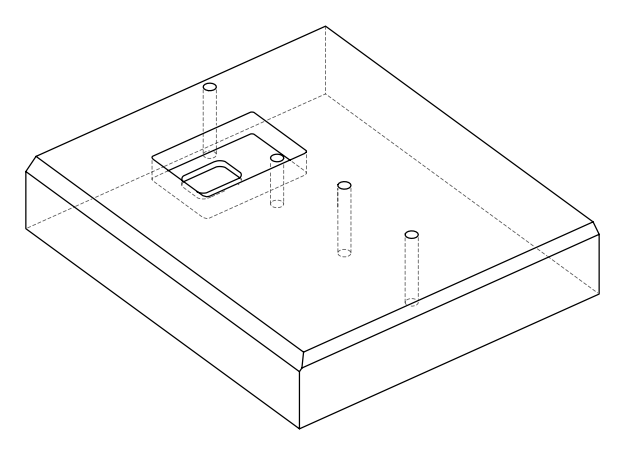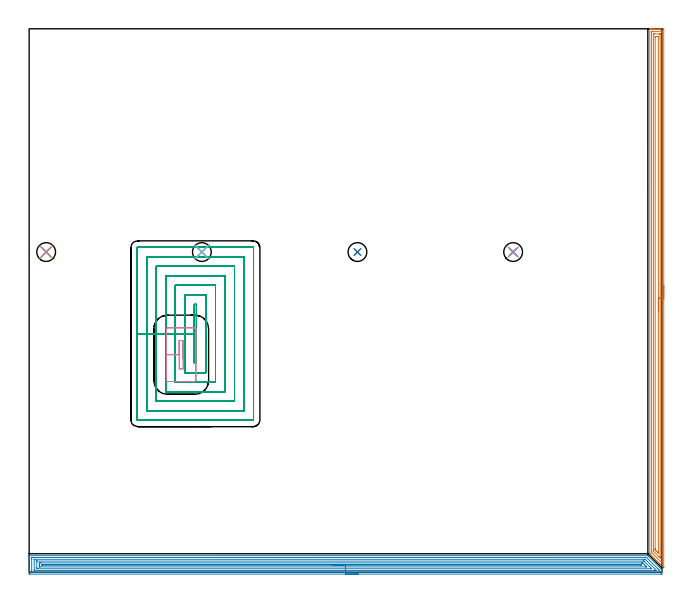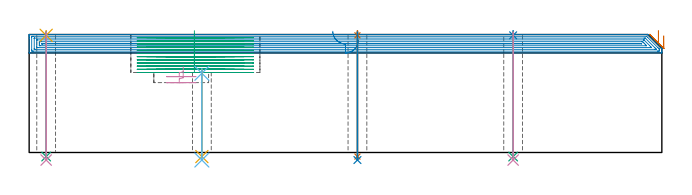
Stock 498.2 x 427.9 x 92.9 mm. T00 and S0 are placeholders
(PLAN: 16 operations, 11 tool changes, 90.2 min)
(1 AREA_MILL | FG_CHAMFER_SURFACE | UGT0205_001 | 13.68 min | 25870 mm3)
(2 AREA_MILL_1 | FG_CHAMFER_SURFACE_1 | UGT0205_001 | 23.9 min | 51732 mm3)
(3 MILL_RECTANGULAR_POCKET | POCKET_RECTANGULAR_STRAIGHT | NXT0201_013 | Follow Part, ap 2.5, ae 75% | 48.5 min | 443783 mm3)
(4 MILL_RECTANGULAR_POCKET_1 | POCKET_RECTANGULAR_STRAIGHT_1 | UGT0201_104 | Follow Part, ap 5, ae 75% | 1.01 min | 20664 mm3)
(5 SPOT_DRILL | STEP1HOLE | NXT0321_9005460120000 | 0.03 min | 1 mm3)
(6 SPOT_DRILL_1 | STEP1HOLE_1 | NXT0321_9005460120000 | 0.04 min | 13 mm3)
(7 SPOT_DRILL_2 | STEP1HOLE_2 | NXT0321_9005460120000 | 0.03 min | 30 mm3)
(8 SPOT_DRILL_3 | STEP1HOLE_3 | NXT0321_9005460120000 | 0.03 min | 10 mm3)
(9 DRILL_THROUGH_HOLE_INTO_CENTER | STEP1HOLE | NXT0301_065 | 0.39 min | 6414 mm3)
(10 DRILL_TO_ENLARGE_THROUGH_HOLE | STEP1HOLE | UGT0301_279 | 0.4 min | 9553 mm3)
(11 DRILL_THROUGH_HOLE_INTO_CENTER_1 | STEP1HOLE_1 | NXT0301_065 | 0.28 min | 4319 mm3)
(12 DRILL_TO_ENLARGE_THROUGH_HOLE_1 | STEP1HOLE_1 | UGT0301_279 | 0.29 min | 6435 mm3)
(13 DRILL_THROUGH_HOLE_INTO_CENTER_2 | STEP1HOLE_2 | NXT0301_065 | 0.39 min | 6405 mm3)
(14 DRILL_TO_ENLARGE_THROUGH_HOLE_2 | STEP1HOLE_2 | UGT0301_279 | 0.4 min | 9523 mm3)
(15 DRILL_THROUGH_HOLE_INTO_CENTER_3 | STEP1HOLE_3 | NXT0301_065 | 0.39 min | 6418 mm3)
(16 DRILL_TO_ENLARGE_THROUGH_HOLE_3 | STEP1HOLE_3 | UGT0301_279 | 0.4 min | 9513 mm3)
(TOOL UGT0205_001 | Chamfer Mill 20 x 3 x 45 deg. | D20 FL50 Z2)
(TOOL NXT0201_013 | ENDMILL 10mm | D10 FL30 Z4)
(TOOL UGT0201_104 | End Mill 20 mm | D20 FL22 Z2)
(TOOL NXT0321_9005460120000 | NC Spot Drill, 142deg, 12mm, Carbide, Uncoated | D12 PA142 FL30 Z2)
(TOOL NXT0301_065 | Carbide Drill 9.4mm [860.1-0940-075A1-MM 2214] | D9.4 PA140 FL98 Z2)
(TOOL UGT0301_279 | Twist Drill 14.8 mm | D14.8 PA118 FL114 Z2)
(OP 1 AREA_MILL)
G17 G21 G94 G90
T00 M6
G54
G17 G0 G90 X499.7 Y225.7 S1061 M3
G43 Z102.9 H0
Z91.9
G94 G1 Y225.662 Z91.028 F250.
Y225.548 Z90.164
Y225.359 Z89.312
Y225.097 Z88.48
Y224.763 Z87.674
Y224.36 Z86.9
Y223.892 Z86.164
Y223.36 Z85.472
Y222.771 Z84.829
Y222.128 Z84.24
Y221.436 Z83.709
Y220.7 Z83.24
Y219.926 Z82.837
Y219.12 Z82.503
Y218.288 Z82.241
Y217.437 Z82.052
Y216.572 Z81.938
Y215.7 Z81.9
Y3.613
X499.696 Y3.515 Z81.902
X499.695 Y3.514 Z81.903
X499.684 Y3.515 Z81.914
X496.652 Y6.547 Z84.947
X489.21 Y13.99 Z92.389
X488.853 Y14.346 Z92.743
X488.704 Y14.496 Z92.89
X488.7 Y14.824 Z92.9
Y427.736
X488.703 Y427.892 Z92.888
X488.705 Y427.894 Z92.885
X488.754 Y427.897 Z92.837
X489.137 Y427.9 Z92.463
X489.533 Z92.066
X490.187 Z91.408
X491.406 Z90.191
X491.971 Z89.624
X499.105 Z82.493
X499.389 Y427.898 Z82.208
X499.692 Y427.89 Z81.906
X499.699 Y427.587 Z81.899
X499.7 Y215.7 Z81.9
X498.286 Z83.314
X498.285 Y7.609 Z83.315
X498.284 Y7.535 Z83.316
X498.279 Y7.392 Z83.321
X498.277 Y7.382 Z83.323
X498.271 Y7.386 Z83.329
X498.249 Y7.404 Z83.351
X498.213 Y7.437 Z83.387
X490.827 Y14.824 Z90.773
X490.187 Y15.471 Z91.413
X490.13 Y15.531 Z91.47
X490.121 Y15.644 Z91.479
X490.117 Y15.716 Z91.483
X490.115 Y15.789 Z91.485
X490.114 Y425.577 Z91.486
X490.121 Y425.885 Z91.479
X490.139 Y425.89 Z91.461
X490.187 Y425.893 Z91.413
X490.684 Y425.899 Z90.916
X497.818 Z83.782
X498.213 Y425.895 Z83.387
X498.268 Y425.892 Z83.332
X498.279 Y425.89 Z83.321
X498.282 Y425.821 Z83.318
X498.284 Y425.723 Z83.316
X498.286 Y425.577 Z83.314
Y425.504
Y215.7
X496.871 Z84.729
Y12.145
X496.87 Y11.704 Z84.73
X496.866 Y11.253 Z84.734
X496.865 Y11.246 Z84.735
X496.851 Y11.253 Z84.749
X496.429 Y11.671 Z85.171
X495.954 Y12.145 Z85.646
X491.971 Y16.129 Z89.629
X491.731 Y16.37 Z89.869
X491.612 Y16.493 Z89.988
X491.555 Y16.556 Z90.045
X491.535 Y16.584 Z90.065
X491.534 Y16.609 Z90.066
X491.53 Y17.051 Z90.07
X491.529 Y17.502 Z90.071
X491.528 Y17.945 Z90.072
X491.529 Y423.268 Z90.071
X491.531 Y423.719 Z90.069
X491.533 Y423.829 Z90.067
X491.535 Y423.876 Z90.065
X491.609 Y423.89 Z89.991
X491.792 Y423.897 Z89.808
X491.971 Y423.899 Z89.629
X492.681 Y423.9 Z88.919
X496.248 Z85.352
X496.429 Z85.171
X496.61 Y423.898 Z84.99
X496.731 Y423.895 Z84.869
X496.827 Y423.89 Z84.773
X496.865 Y423.883 Z84.735
X496.866 Y423.865 Z84.734
X496.869 Y423.719 Z84.731
X496.871 Y423.276 Z84.729
Y215.7
X495.457 Z86.143
Y15.716
X495.455 Y15.361 Z86.145
X495.453 Y15.184 Z86.147
X495.451 Y15.113 Z86.149
X495.394 Y15.167 Z86.206
X494.833 Y15.716 Z86.767
X493.754 Y16.795 Z87.846
X493.052 Y17.502 Z88.548
X492.952 Y17.608 Z88.648
X492.949 Y17.706 Z88.651
X492.946 Y17.908 Z88.654
X492.943 Y18.314 Z88.657
Y18.395
Y421.04
X492.949 Y421.846 Z88.651
X492.955 Y421.89 Z88.645
X493.003 Y421.893 Z88.597
X493.11 Y421.897 Z88.49
X493.325 Y421.899 Z88.275
X493.754 Y421.9 Z87.846
X494.646 Z86.954
X495.09 Y421.899 Z86.51
X495.295 Y421.897 Z86.305
X495.398 Y421.893 Z86.202
X495.444 Y421.89 Z86.156
X495.45 Y421.859 Z86.15
X495.457 Y421.121 Z86.143
Y421.04
Y215.7
Y214.828 Z86.181
Y213.964 Z86.295
Y213.112 Z86.483
Y212.28 Z86.746
Y211.474 Z87.08
Y210.7 Z87.482
Y209.964 Z87.951
Y209.272 Z88.482
Y208.629 Z89.072
Y208.04 Z89.715
Y207.509 Z90.407
Y207.04 Z91.143
Y206.637 Z91.917
Y206.303 Z92.723
Y206.041 Z93.555
Y205.852 Z94.406
Y205.738 Z95.271
Y205.7 Z96.143
G0 Z102.9
M5
M2
(OP 2 AREA_MILL_1)
G17 G21 G94 G90
T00 M6
G54
G17 G0 G90 X259.1 Y-1.5 S1061 M3
G43 Z102.9 H0
Z88.4
G94 G1 X259.062 Z87.528 F250.
X258.948 Z86.664
X258.759 Z85.812
X258.497 Z84.98
X258.163 Z84.174
X257.76 Z83.4
X257.292 Z82.664
X256.76 Z81.972
X256.171 Z81.329
X255.528 Z80.74
X254.836 Z80.208
X254.1 Z79.74
X253.326 Z79.337
X252.52 Z79.003
X251.688 Z78.741
X250.836 Z78.552
X249.972 Z78.438
X249.1 Z78.4
X0.624
X0.303 Y-1.496 Z78.402
X0.01 Y-1.492 Z78.406
X0. Y-1.195 Z78.703
Y9.756 Z89.65
Y11.183 Z91.079
Y11.536 Z91.431
Y12.243 Z92.142
Y12.545 Z92.445
X0.008 Y12.951 Z92.843
X0.01 Y12.997 Z92.888
X0.177 Y13. Z92.9
X486.85
X487.195 Y12.998 Z92.887
X487.447 Y12.754 Z92.653
X497.874 Y2.327 Z82.226
X498.013 Y2.189 Z82.086
X498.172 Y2.025 Z81.923
X498.194 Y1.995 Z81.892
X498.198 Y1.967 Z81.865
X498.2 Y1.946 Z81.844
Y0.854 Z80.749
Y-0.389 Z79.507
X498.197 Y-0.926 Z78.968
X498.192 Y-1.491 Z78.405
X498.144 Y-1.493 Z78.403
X497.576 Y-1.5 Z78.4
X249.1
Y-0.086 Z79.814
X3.306
X2.458 Y-0.082 Z79.818
X2.412 Y-0.079 Z79.821
X2.01 Y-0.036 Z79.864
X2.003 Y0.371 Z80.271
X2.001 Y0.854 Z80.754
X2. Y1.264 Z81.164
X2.001 Y10.646 Z90.546
X2.002 Y11.054 Z90.954
X2.01 Y11.536 Z91.436
X2.368 Y11.579 Z91.479
X2.412 Y11.582 Z91.482
X3.256 Y11.586 Z91.486
X3.306
X485.956 Y11.585 Z91.485
X486.006
X486.105 Y11.581 Z91.481
X486.161 Y11.577 Z91.477
X486.178 Y11.565 Z91.465
X486.211 Y11.536 Z91.436
X486.85 Y10.9 Z90.8
X487.104 Y10.646 Z90.546
X495.116 Y2.634 Z82.534
X495.788 Y1.96 Z81.86
X495.996 Y1.744 Z81.644
X496.19 Y1.537 Z81.437
X496.196 Y1.338 Z81.238
X496.198 Y0.854 Z80.754
X496.197 Y0.446 Z80.346
X496.19 Y-0.036 Z79.864
X495.832 Y-0.079 Z79.821
X495.788 Y-0.082 Z79.818
X494.944 Y-0.086 Z79.814
X494.894
X249.1
Y1.328 Z81.228
X4.616 Y1.329 Z81.229
X4.199 Y1.331 Z81.231
X4.061 Y1.333 Z81.233
X4.019 Y1.335 Z81.235
X4.01 Y1.414 Z81.314
X4.005 Y1.546 Z81.446
X4.001 Y1.744 Z81.644
X4. Y1.943 Z81.843
X4.001 Y9.756 Z89.656
X4.002 Y9.953 Z89.853
X4.01 Y10.152 Z90.052
X4.013 Y10.166 Z90.066
X4.018 Y10.168 Z90.068
X4.043 Y10.17 Z90.07
X4.095 Y10.171 Z90.071
X4.199
X484.169
X484.647 Y10.17 Z90.07
X485.063 Y10.166 Z90.066
X485.117 Y10.165 Z90.065
X485.176 Y10.113 Z90.013
X485.3 Y9.994 Z89.894
X485.544 Y9.756 Z89.656
X492.666 Y2.634 Z82.534
X493.107 Y2.192 Z82.092
X493.545 Y1.744 Z81.644
X493.923 Y1.335 Z81.235
X493.521 Y1.331 Z81.231
X493.107 Y1.329 Z81.229
X492.63
X249.1 Y1.328 Z81.228
Y2.743 Z82.643
X6.772
X6.075 Y2.745 Z82.645
X6.036 Y2.747 Z82.647
X6.018 Y2.749 Z82.649
X6.01 Y2.76 Z82.66
X6.006 Y2.866 Z82.766
X6.002 Y3.081 Z82.981
X6. Y3.512 Z83.412
X6.001 Y8.414 Z88.314
X6.003 Y8.633 Z88.533
X6.007 Y8.742 Z88.642
X6.01 Y8.751 Z88.651
X6.016 Y8.753 Z88.653
X6.044 Y8.756 Z88.656
X6.096 Y8.757 Z88.657
X483.776
X483.972 Y8.755 Z88.655
X484.069 Y8.751 Z88.651
X484.09 Y8.749 Z88.649
X484.117 Y8.727 Z88.627
X484.169 Y8.681 Z88.581
X488.437 Y4.415 Z84.315
X489.327 Y3.525 Z83.425
X489.532 Y3.318 Z83.218
X490.042 Y2.797 Z82.697
X490.083 Y2.749 Z82.649
X490.019 Y2.747 Z82.647
X489.857 Y2.745 Z82.645
X489.532 Y2.743 Z82.643
X489.423
X249.1
Y4.157 Z84.057
X8.668 Y4.158 Z84.058
X8.029 Y4.161 Z84.061
X8.019 Y4.163 Z84.063
X8.007 Y4.183 Z84.083
X8.003 Y4.415 Z84.315
X8. Y5.08 Z84.98
Y5.971 Z85.871
Y6.86 Z86.76
X8.003 Y7.085 Z86.985
X8.006 Y7.252 Z87.152
X8.01 Y7.328 Z87.228
X8.151 Y7.336 Z87.236
X8.412 Y7.34 Z87.24
X8.668 Y7.342 Z87.242
X9.303 Y7.343 Z87.243
X482.123 Y7.342 Z87.242
X482.381 Y7.341 Z87.241
X483.023 Y7.336 Z87.236
X483.275 Y7.123 Z87.023
X483.315 Y7.085 Z86.985
X484.169 Y6.233 Z86.133
X485.063 Y5.339 Z85.239
X485.956 Y4.445 Z84.345
X485.984 Y4.415 Z84.315
X486.208 Y4.164 Z84.064
X485.956 Y4.162 Z84.062
X485.321 Y4.158 Z84.058
X249.1 Y4.157 Z84.057
Y5.571 Z85.471
X10.456
X10.187 Y5.573 Z85.473
X10.073 Y5.576 Z85.476
X10.021 Y5.578 Z85.478
X10.01 Y5.602 Z85.502
X10.003 Y5.756 Z85.656
X10.007 Y5.895 Z85.795
X10.009 Y5.916 Z85.816
X10.024 Y5.922 Z85.822
X10.097 Y5.924 Z85.824
X10.456 Y5.928 Z85.828
X10.724 Y5.929 Z85.829
X11.083
X481.22
X481.487 Y5.928 Z85.828
X481.759 Y5.925 Z85.825
X481.865 Y5.922 Z85.822
X482.381 Y5.571 Z85.471
X249.1
X248.228 Z85.509
X247.364 Z85.623
X246.512 Z85.812
X245.68 Z86.074
X244.874 Z86.408
X244.1 Z86.811
X243.364 Z87.28
X242.672 Z87.811
X242.029 Z88.4
X241.44 Z89.043
X240.908 Z89.735
X240.44 Z90.471
X240.037 Z91.245
X239.703 Z92.051
X239.441 Z92.883
X239.252 Z93.735
X239.138 Z94.6
X239.1 Z95.471
G0 Z102.9
M5
M2
(OP 3 MILL_RECTANGULAR_POCKET)
G17 G21 G94 G90
T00 M6
G54
G17 G0 G90 X130.1 Y208.245 S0 M3
G43 Z102.9 H0
Z95.9
G94 G1 Y187.75 Z90.408 F250.
Y164.6 F500.
X131.7
Y210.9
X130.1
Y187.75
X122.6
Y157.1
X139.2
Y218.4
X122.6
Y187.75
X115.1
Y149.6
X146.7
Y225.9
X115.1
Y187.75
X107.6
Y142.1
X154.2
Y233.4
X107.6
Y187.75
X100.1
Y134.6
X161.7
Y240.9
X100.1
Y187.75
X92.6
Y127.1
X169.2
Y248.4
X92.6
Y187.75
X85.1
Y120.
G3 X85.5 Y119.6 R0.4
G1 X176.3
G3 X176.7 Y120. R0.4
G1 Y255.5
G3 X176.3 Y255.9 R0.4
G1 X85.5
G3 X85.1 Y255.5 R0.4
G1 Y187.75
Y186.75
G0 X130.1 Y208.245 Z93.408
G1 Y187.75 Z87.917 F250.
Y164.6 F500.
X131.7
Y210.9
X130.1
Y187.75
X122.6
Y157.1
X139.2
Y218.4
X122.6
Y187.75
X115.1
Y149.6
X146.7
Y225.9
X115.1
Y187.75
X107.6
Y142.1
X154.2
Y233.4
X107.6
Y187.75
X100.1
Y134.6
X161.7
Y240.9
X100.1
Y187.75
X92.6
Y127.1
X169.2
Y248.4
X92.6
Y187.75
X85.1
Y120.
G3 X85.5 Y119.6 R0.4
G1 X176.3
G3 X176.7 Y120. R0.4
G1 Y255.5
G3 X176.3 Y255.9 R0.4
G1 X85.5
G3 X85.1 Y255.5 R0.4
G1 Y187.75
Y186.75
G0 X130.1 Y208.245 Z90.917
G1 Y187.75 Z85.425 F250.
Y164.6 F500.
X131.7
Y210.9
X130.1
Y187.75
X122.6
Y157.1
X139.2
Y218.4
X122.6
Y187.75
X115.1
Y149.6
X146.7
Y225.9
X115.1
Y187.75
X107.6
Y142.1
X154.2
Y233.4
X107.6
Y187.75
X100.1
Y134.6
X161.7
Y240.9
X100.1
Y187.75
X92.6
Y127.1
X169.2
Y248.4
X92.6
Y187.75
X85.1
Y120.
G3 X85.5 Y119.6 R0.4
G1 X176.3
G3 X176.7 Y120. R0.4
G1 Y255.5
G3 X176.3 Y255.9 R0.4
G1 X85.5
G3 X85.1 Y255.5 R0.4
G1 Y187.75
Y186.75
G0 X130.1 Y208.245 Z88.425
G1 Y187.75 Z82.933 F250.
Y164.6 F500.
X131.7
Y210.9
X130.1
Y187.75
X122.6
Y157.1
X139.2
Y218.4
X122.6
Y187.75
X115.1
Y149.6
X146.7
Y225.9
X115.1
Y187.75
X107.6
Y142.1
X154.2
Y233.4
X107.6
Y187.75
X100.1
Y134.6
X161.7
Y240.9
X100.1
Y187.75
X92.6
Y127.1
X169.2
Y248.4
X92.6
Y187.75
X85.1
Y120.
G3 X85.5 Y119.6 R0.4
G1 X176.3
G3 X176.7 Y120. R0.4
G1 Y255.5
G3 X176.3 Y255.9 R0.4
G1 X85.5
G3 X85.1 Y255.5 R0.4
G1 Y187.75
Y186.75
G0 X130.1 Y208.245 Z85.933
G1 Y187.75 Z80.442 F250.
Y164.6 F500.
X131.7
Y210.9
X130.1
Y187.75
X122.6
Y157.1
X139.2
Y218.4
X122.6
Y187.75
X115.1
Y149.6
X146.7
Y225.9
X115.1
Y187.75
X107.6
Y142.1
X154.2
Y233.4
X107.6
Y187.75
X100.1
Y134.6
X161.7
Y240.9
X100.1
Y187.75
X92.6
Y127.1
X169.2
Y248.4
X92.6
Y187.75
X85.1
Y120.
G3 X85.5 Y119.6 R0.4
G1 X176.3
G3 X176.7 Y120. R0.4
G1 Y255.5
G3 X176.3 Y255.9 R0.4
G1 X85.5
G3 X85.1 Y255.5 R0.4
G1 Y187.75
Y186.75
G0 X130.1 Y208.245 Z83.442
G1 Y187.75 Z77.95 F250.
Y164.6 F500.
X131.7
Y210.9
X130.1
Y187.75
X122.6
Y157.1
X139.2
Y218.4
X122.6
Y187.75
X115.1
Y149.6
X146.7
Y225.9
X115.1
Y187.75
X107.6
Y142.1
X154.2
Y233.4
X107.6
Y187.75
X100.1
Y134.6
X161.7
Y240.9
X100.1
Y187.75
X92.6
Y127.1
X169.2
Y248.4
X92.6
Y187.75
X85.1
Y120.
G3 X85.5 Y119.6 R0.4
G1 X176.3
G3 X176.7 Y120. R0.4
G1 Y255.5
G3 X176.3 Y255.9 R0.4
G1 X85.5
G3 X85.1 Y255.5 R0.4
G1 Y187.75
Y186.75
G0 X130.1 Y208.245 Z80.95
G1 Y187.75 Z75.458 F250.
Y164.6 F500.
X131.7
Y210.9
X130.1
Y187.75
X122.6
Y157.1
X139.2
Y218.4
X122.6
Y187.75
X115.1
Y149.6
X146.7
Y225.9
X115.1
Y187.75
X107.6
Y142.1
X154.2
Y233.4
X107.6
Y187.75
X100.1
Y134.6
X161.7
Y240.9
X100.1
Y187.75
X92.6
Y127.1
X169.2
Y248.4
X92.6
Y187.75
X85.1
Y120.
G3 X85.5 Y119.6 R0.4
G1 X176.3
G3 X176.7 Y120. R0.4
G1 Y255.5
G3 X176.3 Y255.9 R0.4
G1 X85.5
G3 X85.1 Y255.5 R0.4
G1 Y187.75
Y186.75
G0 X130.1 Y208.245 Z78.458
G1 Y187.75 Z72.967 F250.
Y164.6 F500.
X131.7
Y210.9
X130.1
Y187.75
X122.6
Y157.1
X139.2
Y218.4
X122.6
Y187.75
X115.1
Y149.6
X146.7
Y225.9
X115.1
Y187.75
X107.6
Y142.1
X154.2
Y233.4
X107.6
Y187.75
X100.1
Y134.6
X161.7
Y240.9
X100.1
Y187.75
X92.6
Y127.1
X169.2
Y248.4
X92.6
Y187.75
X85.1
Y120.
G3 X85.5 Y119.6 R0.4
G1 X176.3
G3 X176.7 Y120. R0.4
G1 Y255.5
G3 X176.3 Y255.9 R0.4
G1 X85.5
G3 X85.1 Y255.5 R0.4
G1 Y187.75
Y186.75
G0 X130.1 Y208.245 Z75.967
G1 Y187.75 Z70.475 F250.
Y164.6 F500.
X131.7
Y210.9
X130.1
Y187.75
X122.6
Y157.1
X139.2
Y218.4
X122.6
Y187.75
X115.1
Y149.6
X146.7
Y225.9
X115.1
Y187.75
X107.6
Y142.1
X154.2
Y233.4
X107.6
Y187.75
X100.1
Y134.6
X161.7
Y240.9
X100.1
Y187.75
X92.6
Y127.1
X169.2
Y248.4
X92.6
Y187.75
X85.1
Y120.
G3 X85.5 Y119.6 R0.4
G1 X176.3
G3 X176.7 Y120. R0.4
G1 Y255.5
G3 X176.3 Y255.9 R0.4
G1 X85.5
G3 X85.1 Y255.5 R0.4
G1 Y187.75
Y186.75
G0 X130.1 Y208.245 Z73.475
G1 Y187.75 Z67.983 F250.
Y164.6 F500.
X131.7
Y210.9
X130.1
Y187.75
X122.6
Y157.1
X139.2
Y218.4
X122.6
Y187.75
X115.1
Y149.6
X146.7
Y225.9
X115.1
Y187.75
X107.6
Y142.1
X154.2
Y233.4
X107.6
Y187.75
X100.1
Y134.6
X161.7
Y240.9
X100.1
Y187.75
X92.6
Y127.1
X169.2
Y248.4
X92.6
Y187.75
X85.1
Y120.
G3 X85.5 Y119.6 R0.4
G1 X176.3
G3 X176.7 Y120. R0.4
G1 Y255.5
G3 X176.3 Y255.9 R0.4
G1 X85.5
G3 X85.1 Y255.5 R0.4
G1 Y187.75
Y186.75
G0 X130.1 Y208.245 Z70.983
G1 Y187.75 Z65.492 F250.
Y164.6 F500.
X131.7
Y210.9
X130.1
Y187.75
X122.6
Y157.1
X139.2
Y218.4
X122.6
Y187.75
X115.1
Y149.6
X146.7
Y225.9
X115.1
Y187.75
X107.6
Y142.1
X154.2
Y233.4
X107.6
Y187.75
X100.1
Y134.6
X161.7
Y240.9
X100.1
Y187.75
X92.6
Y127.1
X169.2
Y248.4
X92.6
Y187.75
X85.1
Y120.
G3 X85.5 Y119.6 R0.4
G1 X176.3
G3 X176.7 Y120. R0.4
G1 Y255.5
G3 X176.3 Y255.9 R0.4
G1 X85.5
G3 X85.1 Y255.5 R0.4
G1 Y187.75
Y186.75
G0 X130.1 Y208.245 Z68.492
G1 Y187.75 Z63. F250.
Y164.6 F500.
X131.7
Y210.9
X130.1
Y187.75
X122.6
Y157.1
X139.2
Y218.4
X122.6
Y187.75
X115.1
Y149.6
X146.7
Y225.9
X115.1
Y187.75
X107.6
Y142.1
X154.2
Y233.4
X107.6
Y187.75
X100.1
Y134.6
X161.7
Y240.9
X100.1
Y187.75
X92.6
Y127.1
X169.2
Y248.4
X92.6
Y187.75
X85.1
Y120.
G3 X85.5 Y119.6 R0.4
G1 X176.3
G3 X176.7 Y120. R0.4
G1 Y255.5
G3 X176.3 Y255.9 R0.4
G1 X85.5
G3 X85.1 Y255.5 R0.4
G1 Y187.75
Y186.75
G0 Z102.9
M5
M2
(OP 4 MILL_RECTANGULAR_POCKET_1)
G17 G21 G94 G90
T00 M6
G54
G17 G0 G90 X121.3 Y167.773 S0 M3
G43 Z102.9 H0
Z67.475
G94 G1 Y182.4 Z63.556 F250.
X118.2 Z62.725
Y171.25 Z59.737
Y160.1 F500.
X121.3
Y182.4
X118.2
Y171.25
X108.2
Y151.
G3 X109.1 Y150.1 R0.9
G1 X130.4
G3 X131.3 Y151. R0.9
G1 Y191.5
G3 X130.4 Y192.4 R0.9
G1 X109.1
G3 X108.2 Y191.5 R0.9
G1 Y171.25
Y170.25
G0 X121.3 Y167.773 Z62.737
G1 Y182.4 Z58.818 F250.
X118.2 Z57.988
Y171.25 Z55.
Y160.1 F500.
X121.3
Y182.4
X118.2
Y171.25
X108.2
Y151.
G3 X109.1 Y150.1 R0.9
G1 X130.4
G3 X131.3 Y151. R0.9
G1 Y191.5
G3 X130.4 Y192.4 R0.9
G1 X109.1
G3 X108.2 Y191.5 R0.9
G1 Y171.25
Y170.25
G0 Z102.9
M5
M2
(OP 5 SPOT_DRILL)
G17 G21 G94 G90
T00 M6
G54
G17 G0 G90 X13.4 Y252.1 S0 M3
G43 Z102.9 H0
G94 G81 G98 Z92.263 F250. R95.9
G80
M5
M2
(OP 6 SPOT_DRILL_1)
G17 G21 G94 G90
T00 M6
G54
G17 G0 G90 X136. Y252.1 S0 M3
G43 Z102.9 H0
G94 G81 G98 Z62.363 F250. R66.
G80
M5
M2
(OP 7 SPOT_DRILL_2)
G17 G21 G94 G90
T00 M6
G54
G17 G0 G90 X258.5 Y252.1 S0 M3
G43 Z102.9 H0
G94 G81 G98 Z92.263 F250. R95.9
G80
M5
M2
(OP 8 SPOT_DRILL_3)
G17 G21 G94 G90
T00 M6
G54
G17 G0 G90 X381.1 Y252.1 S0 M3
G43 Z102.9 H0
G94 G81 G98 Z92.263 F250. R95.9
G80
M5
M2
(OP 9 DRILL_THROUGH_HOLE_INTO_CENTER)
G17 G21 G94 G90
T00 M6
G54
G17 G0 G90 X13.4 Y252.1 S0 M3
G43 Z102.9 H1
G94 G73 G98 Z-3.211 F250. Q8.737 R94.9
G80
M5
M2
(OP 10 DRILL_TO_ENLARGE_THROUGH_HOLE)
G17 G21 G94 G90
T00 M6
G54
G17 G0 G90 X13.4 Y252.1 S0 M3
G43 Z102.9 H0
G94 G73 G98 Z-5.946 F250. Q14.121 R94.9
G80
M5
M2
(OP 11 DRILL_THROUGH_HOLE_INTO_CENTER_1)
G17 G21 G94 G90
T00 M6
G54
G17 G0 G90 X136. Y252.1 S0 M3
G43 Z102.9 H1
G94 G73 G98 Z-3.211 F250. Q8.276 R65.
G80
M5
M2
(OP 12 DRILL_TO_ENLARGE_THROUGH_HOLE_1)
G17 G21 G94 G90
T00 M6
G54
G17 G0 G90 X136. Y252.1 S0 M3
G43 Z102.9 H0
G94 G73 G98 Z-5.946 F250. Q13.789 R65.
G80
M5
M2
(OP 13 DRILL_THROUGH_HOLE_INTO_CENTER_2)
G17 G21 G94 G90
T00 M6
G54
G17 G0 G90 X258.5 Y252.1 S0 M3
G43 Z102.9 H1
G94 G73 G98 Z-3.211 F250. Q8.737 R94.9
G80
M5
M2
(OP 14 DRILL_TO_ENLARGE_THROUGH_HOLE_2)
G17 G21 G94 G90
T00 M6
G54
G17 G0 G90 X258.5 Y252.1 S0 M3
G43 Z102.9 H0
G94 G73 G98 Z-5.946 F250. Q14.121 R94.9
G80
M5
M2
(OP 15 DRILL_THROUGH_HOLE_INTO_CENTER_3)
G17 G21 G94 G90
T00 M6
G54
G17 G0 G90 X381.1 Y252.1 S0 M3
G43 Z102.9 H1
G94 G73 G98 Z-3.211 F250. Q8.737 R94.9
G80
M5
M2
(OP 16 DRILL_TO_ENLARGE_THROUGH_HOLE_3)
G17 G21 G94 G90
T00 M6
G54
G17 G0 G90 X381.1 Y252.1 S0 M3
G43 Z102.9 H0
G94 G73 G98 Z-5.946 F250. Q14.121 R94.9
G80
M5
M2
